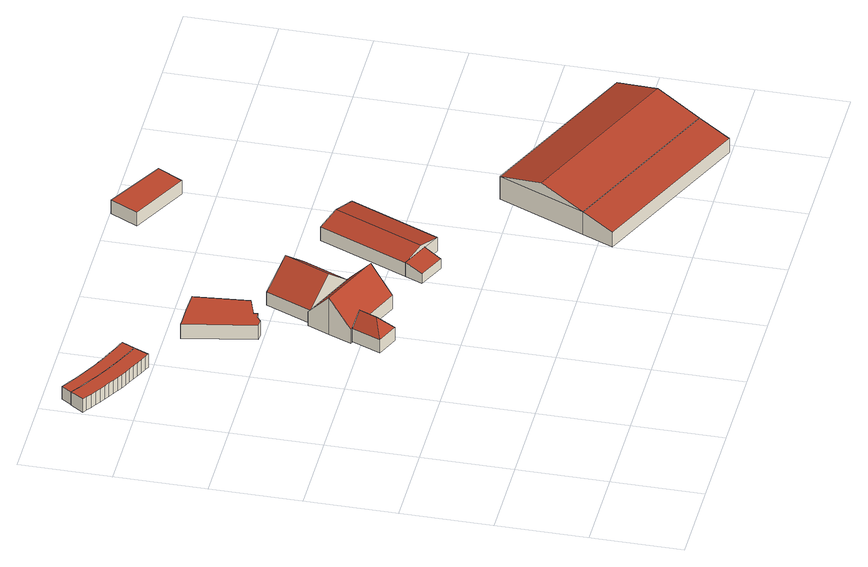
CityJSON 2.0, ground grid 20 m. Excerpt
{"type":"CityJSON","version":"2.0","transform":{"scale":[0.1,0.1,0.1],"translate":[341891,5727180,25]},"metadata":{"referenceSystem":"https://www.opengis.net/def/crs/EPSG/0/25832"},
"CityObjects":{
"building1":{"type":"Building","attributes":{"Geometrietyp2DReferenz":"3000","Gemeindeschluessel":"05170016","function":"31001_2720","roofType":"1000","measuredHeight":3.27},"address":[{"country":"Germany","locality":"Hünxe","thoroughfareNumber":"14","thoroughfareName":"Weseler Weg"}],"geometry":[{"type":"Solid","lod":"2","boundaries":[[[[0,1,2,3]],[[4,5,1,0]],[[6,7,5,4]],[[8,9,7,6]],[[10,11,9,8]],[[12,13,11,10]],[[14,15,13,12]],[[16,17,15,14]],[[18,19,17,16]],[[20,21,19,18]],[[22,23,21,20]],[[24,25,23,22]],[[26,27,25,24]],[[28,29,27,26]],[[30,31,29,28]],[[32,33,31,30]],[[34,35,33,32]],[[36,37,35,34]],[[38,39,37,36]],[[40,41,39,38]],[[42,43,41,40]],[[44,45,43,42]],[[46,47,45,44]],[[48,49,47,46]],[[50,51,49,48]],[[52,53,51,50]],[[54,55,53,52]],[[56,57,55,54]],[[58,59,57,56]],[[60,61,59,58]],[[62,63,61,60]],[[64,65,63,62]],[[66,67,65,64]],[[3,2,67,66]],[[64,62,60,58,56,54,52,50,48,46,44,42,40,38,36,34,32,30,28,26,24,22,20,18,16,14,12,10,8,6,4,0,3,66]],[[1,5,7,9,11,13,15,17,19,21,23,25,27,29,31,33,35,37,39,41,43,45,47,49,51,53,55,57,59,61,63,65,67,2]]]],"semantics":{"surfaces":[{"type":"WallSurface"},{"type":"RoofSurface"},{"type":"GroundSurface"}],"values":[[0,0,0,0,0,0,0,0,0,0,0,0,0,0,0,0,0,0,0,0,0,0,0,0,0,0,0,0,0,0,0,0,0,0,1,2]]}}]},
"building2":{"type":"Building","attributes":{"Geometrietyp2DReferenz":"3000","Gemeindeschluessel":"05170016","function":"31001_2720","roofType":"1000","measuredHeight":3.23},"address":[{"country":"Germany","locality":"Hünxe","thoroughfareNumber":"14","thoroughfareName":"Weseler Weg"}],"geometry":[{"type":"Solid","lod":"2","boundaries":[[[[68,69,70,71]],[[72,73,69,68]],[[74,75,73,72]],[[76,77,75,74]],[[78,79,77,76]],[[80,81,79,78]],[[82,83,81,80]],[[84,85,83,82]],[[86,87,85,84]],[[88,89,87,86]],[[90,91,89,88]],[[92,93,91,90]],[[94,95,93,92]],[[96,97,95,94]],[[98,99,97,96]],[[100,101,99,98]],[[32,102,101,100]],[[30,103,102,32]],[[28,104,103,30]],[[26,105,104,28]],[[24,106,105,26]],[[22,107,106,24]],[[20,108,107,22]],[[18,109,108,20]],[[16,110,109,18]],[[14,111,110,16]],[[12,112,111,14]],[[10,113,112,12]],[[8,114,113,10]],[[6,115,114,8]],[[4,116,115,6]],[[0,117,116,4]],[[3,118,117,0]],[[71,70,118,3]],[[0,4,6,8,10,12,14,16,18,20,22,24,26,28,30,32,100,98,96,94,92,90,88,86,84,82,80,78,76,74,72,68,71,3]],[[69,73,75,77,79,81,83,85,87,89,91,93,95,97,99,101,102,103,104,105,106,107,108,109,110,111,112,113,114,115,116,117,118,70]]]],"semantics":{"surfaces":[{"type":"WallSurface"},{"type":"RoofSurface"},{"type":"GroundSurface"}],"values":[[0,0,0,0,0,0,0,0,0,0,0,0,0,0,0,0,0,0,0,0,0,0,0,0,0,0,0,0,0,0,0,0,0,0,1,2]]}}]},
"building3":{"type":"Building","attributes":{"Geometrietyp2DReferenz":"3000","Gemeindeschluessel":"05170016","function":"31001_1210","roofType":"5000","measuredHeight":6.46},"address":[{"country":"Germany","locality":"Hünxe","thoroughfareNumber":"14","thoroughfareName":"Weseler Weg"}],"geometry":[{"type":"Solid","lod":"2","boundaries":[[[[119,120,121,122]],[[123,124,120,119]],[[125,126,124,123]],[[122,121,126,125]],[[119,127,123]],[[125,128,122]],[[122,128,127,119]],[[123,127,128,125]],[[120,124,126,121]]]],"semantics":{"surfaces":[{"type":"WallSurface"},{"type":"RoofSurface"},{"type":"GroundSurface"}],"values":[[0,0,0,0,1,0,1,1,2]]}}]},
"building4":{"type":"Building","attributes":{"Geometrietyp2DReferenz":"3000","Gemeindeschluessel":"05170016","function":"31001_2720","roofType":"1000","measuredHeight":3.59},"address":[{"country":"Germany","locality":"Hünxe","thoroughfareNumber":"14","thoroughfareName":"Weseler Weg"}],"geometry":[{"type":"Solid","lod":"2","boundaries":[[[[129,130,131,132]],[[133,134,130,129]],[[135,136,134,133]],[[137,138,136,135]],[[139,140,138,137]],[[141,142,140,139]],[[143,144,142,141]],[[145,146,144,143]],[[147,148,146,145]],[[132,131,148,147]],[[145,143,141,139,137,135,133,129,132,147]],[[130,134,136,138,140,142,144,146,148,131]]]],"semantics":{"surfaces":[{"type":"WallSurface"},{"type":"RoofSurface"},{"type":"GroundSurface"}],"values":[[0,0,0,0,0,0,0,0,0,0,1,2]]}}]},
"building5":{"type":"Building","attributes":{"name":"Eimerskath","Geometrietyp2DReferenz":"3000","Gemeindeschluessel":"05170016","function":"31001_1210","roofType":"3100","measuredHeight":9.14},"address":[{"country":"Germany","locality":"Hünxe","thoroughfareNumber":"14","thoroughfareName":"Weseler Weg"}],"geometry":[{"type":"Solid","lod":"2","boundaries":[[[[149,150,151,152]],[[153,154,150,149]],[[155,156,154,153]],[[157,158,156,155]],[[159,160,158,157]],[[161,162,160,159]],[[163,164,162,161]],[[165,166,164,163]],[[167,168,166,165]],[[152,151,168,167]],[[153,149,152,167,165,155]],[[163,161,159,157,155,165]],[[150,154,156,158,160,162,164,166,168,151]]]],"semantics":{"surfaces":[{"type":"WallSurface"},{"type":"RoofSurface"},{"type":"GroundSurface"}],"values":[[0,0,0,0,0,0,0,0,0,0,1,1,2]]}}]},
"building6":{"type":"Building","attributes":{"Geometrietyp2DReferenz":"3000","Gemeindeschluessel":"05170016","function":"31001_2720","roofType":"3100","measuredHeight":8.77},"address":[{"country":"Germany","locality":"Hünxe","thoroughfareNumber":"14","thoroughfareName":"Weseler Weg"}],"geometry":[{"type":"Solid","lod":"2","boundaries":[[[[169,162,170,171]],[[172,160,162,169]],[[173,174,160,172]],[[171,170,174,173]],[[169,175,172]],[[173,176,171]],[[171,176,175,169]],[[172,175,176,173]],[[162,160,174,170]]]],"semantics":{"surfaces":[{"type":"WallSurface"},{"type":"RoofSurface"},{"type":"GroundSurface"}],"values":[[0,0,0,0,0,0,1,1,2]]}}]},
"building7":{"type":"Building","attributes":{"Gemeindeschluessel":"05170016","Geometrietyp2DReferenz":"3000","function":"31001_2720"},"address":[{"country":"Germany","locality":"Hünxe","thoroughfareNumber":"14","thoroughfareName":"Weseler Weg"}],"children":["building7-1","building7-2"]},
"building7-1":{"type":"BuildingPart","attributes":{"roofType":"3100","measuredHeight":4.57},"parents":["building7"],"geometry":[{"type":"MultiSurface","lod":"2","boundaries":[[[177,178,179,180]],[[181,182,178,177]],[[183,184,182,181]],[[177,185,181]],[[180,186,185,177]],[[181,185,186,183]],[[178,182,184,179]],[[183,187,188,184]],[[187,180,179,188]],[[189,190,187,183,186]],[[187,190,189,180]]],"semantics":{"surfaces":[{"type":"WallSurface"},{"type":"RoofSurface"},{"type":"GroundSurface"},{"type":"ClosureSurface"}],"values":[0,0,0,0,1,1,2,0,3,0,3]}}]},
"building7-2":{"type":"BuildingPart","attributes":{"roofType":"2100","measuredHeight":3.6},"parents":["building7"],"geometry":[{"type":"MultiSurface","lod":"2","boundaries":[[[191,179,192,193]],[[194,195,188,190]],[[193,192,195,194]],[[190,191,193,194]],[[179,188,195,192]],[[191,189,180]],[[180,187,188,179]],[[189,190,187,180]]],"semantics":{"surfaces":[{"type":"WallSurface"},{"type":"RoofSurface"},{"type":"GroundSurface"},{"type":"ClosureSurface"}],"values":[0,0,0,1,2,0,3,3]}}]},
"building8":{"type":"Building","attributes":{"Geometrietyp2DReferenz":"3000","Gemeindeschluessel":"05170016","function":"31001_2728","roofType":"2100","measuredHeight":5.6},"address":[{"country":"Germany","locality":"Hünxe","thoroughfareNumber":"14","thoroughfareName":"Weseler Weg"}],"geometry":[{"type":"Solid","lod":"2","boundaries":[[[[196,197,198,199]],[[200,201,197,196]],[[202,203,201,200]],[[199,198,203,202]],[[200,196,199,202]],[[197,201,203,198]]]],"semantics":{"surfaces":[{"type":"WallSurface"},{"type":"RoofSurface"},{"type":"GroundSurface"}],"values":[[0,0,0,0,1,2]]}}]},
"building9":{"type":"Building","attributes":{"Geometrietyp2DReferenz":"3000","Gemeindeschluessel":"05170016","function":"31001_2724","roofType":"1000","measuredHeight":3.41},"geometry":[{"type":"Solid","lod":"2","boundaries":[[[[204,205,206,207]],[[208,209,205,204]],[[210,211,209,208]],[[207,206,211,210]],[[208,204,207,210]],[[205,209,211,206]]]],"semantics":{"surfaces":[{"type":"WallSurface"},{"type":"RoofSurface"},{"type":"GroundSurface"}],"values":[[0,0,0,0,1,2]]}}]},
"building10":{"type":"Building","attributes":{"Geometrietyp2DReferenz":"3000","Gemeindeschluessel":"05170016","function":"31001_2728","roofType":"3100","measuredHeight":8.52},"address":[{"country":"Germany","locality":"Hünxe","thoroughfareNumber":"14","thoroughfareName":"Weseler Weg"}],"geometry":[{"type":"Solid","lod":"2","boundaries":[[[[212,213,214,215]],[[200,201,213,212]],[[196,197,201,200]],[[215,214,197,196]],[[212,216,200]],[[196,217,215]],[[215,217,216,212]],[[200,216,217,196]],[[213,201,197,214]]]],"semantics":{"surfaces":[{"type":"WallSurface"},{"type":"RoofSurface"},{"type":"GroundSurface"}],"values":[[0,0,0,0,0,0,1,1,2]]}}]}
},
"vertices":[
[34,1132,37],[34,1132,4],[26,1137,4],[26,1137,37],[45,1124,37],[45,1124,4],[56,1117,37],[56,1117,4],[68,1110,37],[68,1110,4],[79,1104,37],[79,1104,4],[90,1097,37],[90,1097,4],[101,1091,37],[101,1091,4],[112,1085,37],[112,1085,4],[123,1079,37],[123,1079,4],[135,1073,37],[135,1073,4],[146,1068,37],[146,1068,4],[158,1062,37],[158,1062,4],[170,1057,37],[170,1057,4],[182,1051,37],[182,1051,4],[195,1046,37],[195,1046,4],[203,1042,37],[203,1042,4],[188,1010,37],[188,1010,4],[179,1014,37],[179,1014,4],[166,1020,37],[166,1020,4],[153,1025,37],[153,1025,4],[141,1031,37],[141,1031,4],[129,1037,37],[129,1037,4],[117,1042,37],[117,1042,4],[106,1048,37],[106,1048,4],[95,1054,37],[95,1054,4],[83,1060,37],[83,1060,4],[72,1067,37],[72,1067,4],[61,1073,37],[61,1073,4],[49,1080,37],[49,1080,4],[38,1087,37],[38,1087,4],[26,1094,37],[26,1094,4],[15,1102,37],[15,1102,4],[6,1108,37],[6,1108,4],
[47,1155,37],[47,1155,5],[41,1159,5],[41,1159,37],[58,1148,37],[58,1148,5],[70,1141,37],[70,1141,5],[81,1134,37],[81,1134,5],[93,1128,37],[93,1128,5],[104,1122,37],[104,1122,5],[115,1116,37],[115,1116,5],[126,1110,37],[126,1110,5],[138,1105,37],[138,1105,5],[149,1099,37],[149,1099,5],[161,1094,37],[161,1094,5],[173,1089,37],[173,1089,5],[185,1084,37],[185,1084,5],[197,1079,37],[197,1079,5],[210,1074,37],[210,1074,5],[217,1071,37],[217,1071,5],[203,1042,5],[195,1046,5],[182,1051,5],[170,1057,5],[158,1062,5],[146,1068,5],[135,1073,5],[123,1079,5],[112,1085,5],[101,1091,5],[90,1097,5],[79,1104,5],[68,1110,5],[56,1117,5],[45,1124,5],[34,1132,5],[26,1137,5],
[378,534,43],[378,534,10],[406,598,10],[406,598,43],[329,555,43],[329,555,10],[356,619,43],[356,619,10],[364,570,74],[381,609,74],
[397,964,42],[397,964,6],[348,966,6],[348,966,42],[409,843,42],[409,843,6],[366,828,42],[366,828,6],[368,819,42],[368,819,6],[355,817,42],[355,817,6],[343,809,42],[343,809,6],[328,809,42],[328,809,6],[298,967,42],[298,967,6],[310,966,42],[310,966,6],
[356,619,42],[356,619,8],[406,598,8],[406,598,42],[352,621,42],[352,621,8],[373,671,100],[373,671,8],[394,720,42],[394,720,8],[402,717,42],[402,717,8],[523,665,42],[523,665,8],[530,662,42],[530,662,8],[509,613,100],[509,613,8],[488,563,42],[488,563,8],
[523,665,41],[567,766,8],[567,766,41],[402,717,41],[446,818,41],[446,818,8],[462,691,95],[506,792,95],
[698,760,36],[698,760,2],[612,563,2],[612,563,36],[800,716,36],[800,716,2],[713,518,36],[713,518,2],[749,738,48],[662,541,48],[672,536,36],[672,536,2],[621,559,38],[672,536,39],
[612,563,38],[595,525,2],[595,525,26],[655,498,26],[655,498,2],
[828,238,62],[828,238,6],[798,169,6],[798,169,42],[1200,74,62],[1200,74,6],[1170,5,42],[1170,5,6],
[793,1071,38],[793,1071,4],[825,1127,4],[825,1127,38],[665,1138,38],[665,1138,4],[696,1199,38],[696,1199,4],
[1285,266,62],[1285,266,6],[913,430,6],[913,430,62],[1243,170,91],[871,334,91]
]}
